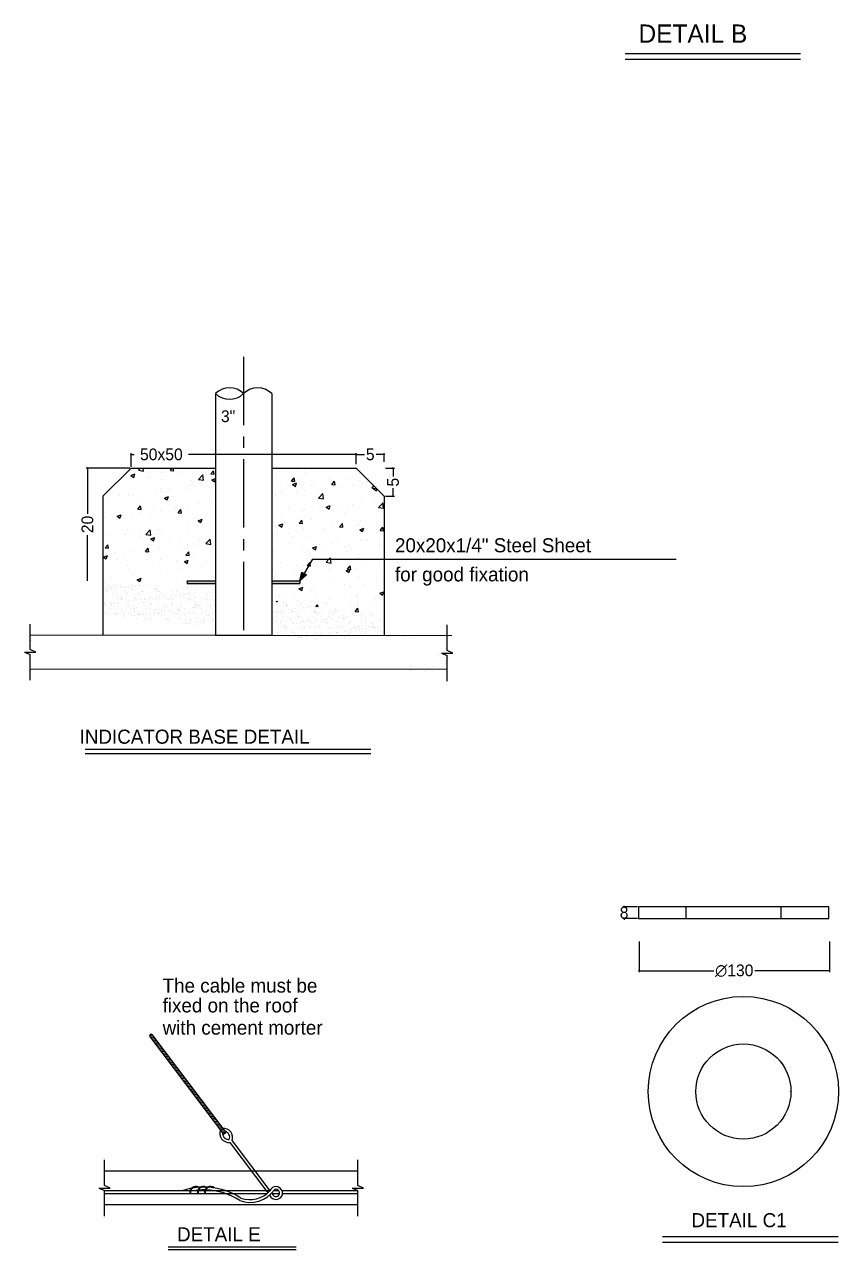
# Model space of a CAD drawing. Extents: x 152000 to 152174, y 158796 to 159332.
# Drawn here: x 152055.56 to 152082.79, y 158946.91 to 158987.89 of the extents above; entities that cross this region are included whole.
import ezdxf

# ---------------------------------------------------------------- set-up
doc = ezdxf.new("R2010")
doc.units = 0
doc.header["$LTSCALE"] = 3
doc.header["$MEASUREMENT"] = 0
doc.header["$PDMODE"] = 2
doc.header["$PDSIZE"] = 0.03
doc.linetypes.add('CENTER2', pattern=[28.575, 19.05, -3.175, 3.175, -3.175])
doc.layers.get('0').update_dxf_attribs({"linetype": 'CONTINUOUS'})
doc.layers.get('DEFPOINTS').update_dxf_attribs({"linetype": 'CONTINUOUS'})
for name, color, linetype in [('HATCH', 40, 'CONTINUOUS'), ('MECNEK', 6, 'CONTINUOUS'), ('NUMBERS', 6, 'CONTINUOUS'), ('TEXT', 7, 'CONTINUOUS')]:
    doc.layers.add(name, color=color, linetype=linetype)

# ---------------------------------------------------------------- blocks, each defined once
blk = doc.blocks.new('_OBLIQUE')
at = {"color": 0, "linetype": 'ByBlock'}
blk.add_line((-0.5, -0.5), (0.5, 0.5), dxfattribs=at)

msp = doc.modelspace()

# ---------------------------------------------------------------- hatches: boundary and pattern name
at = {"layer": 'HATCH'}
h = msp.add_hatch(color=256, dxfattribs=at)
h.paths.add_polyline_path([(152063.8331, 158969.28016), (152063.8331, 158969.18605), (152064.77423, 158969.18605), (152064.77423, 158969.28016)])
h.paths.add_polyline_path([(152061.00971, 158969.28016), (152061.00971, 158969.18605), (152061.95084, 158969.18605), (152061.95084, 158969.28016)])
at = {"layer": 'TEXT'}
msp.add_hatch(color=2, dxfattribs=at).paths.add_polyline_path([(152064.77423, 158969.28016), (152064.99022, 158969.47038), (152064.84329, 158969.55956)])

# ---------------------------------------------------------------- linework, layer by layer
at = {"color": 8, "linetype": 'ByBlock'}
for p, q in [((152059.12745, 158973.08389), (152059.12745, 158973.5505)), ((152059.12745, 158973.50344), (152059.2294, 158973.50344)), ((152066.65649, 158973.50344), (152061.05415, 158973.50344)), ((152066.65649, 158973.2521), (152066.65649, 158973.5505)), ((152066.65649, 158973.17801), (152066.65649, 158973.5505)), ((152066.65649, 158973.50344), (152066.9336, 158973.50344)), ((152067.59762, 158973.50344), (152067.32051, 158973.50344)), ((152067.59762, 158973.2521), (152067.59762, 158973.5505)), ((152059.08823, 158973.04468), (152057.62189, 158973.04468)), ((152057.66895, 158973.04468), (152057.66895, 158971.51772)), ((152067.63683, 158973.04468), (152067.93523, 158973.04468)), ((152067.88818, 158973.04468), (152067.88818, 158972.76757)), ((152067.88818, 158972.10355), (152067.88818, 158972.38066)), ((152067.63683, 158972.10355), (152067.93523, 158972.10355)), ((152057.66895, 158969.27706), (152057.66895, 158970.80403)), ((152075.61666, 158958.36725), (152075.61666, 158958.40646)), ((152076.06087, 158958.36725), (152075.56961, 158958.36725)), ((152076.06087, 158957.97574), (152075.56961, 158957.97574)), ((152075.61666, 158957.97574), (152075.61666, 158957.93652)), ((152076.11978, 158957.20503), (152076.11978, 158956.18466)), ((152082.48182, 158957.20503), (152082.48182, 158956.18466)), ((152076.11978, 158956.23171), (152078.61718, 158956.23171)), ((152082.48182, 158956.23171), (152079.98443, 158956.23171))]:
    msp.add_line(p, q, dxfattribs=at)
at = {"layer": 'DEFPOINTS', "color": 0, "linetype": 'ByBlock'}
for p in [(152066.65649, 158973.50344), (152066.65649, 158973.21289), (152067.59762, 158973.50344), (152067.59762, 158973.21289), (152057.66895, 158973.04468), (152059.12745, 158973.04468), (152059.12745, 158973.04468), (152066.65649, 158973.13879), (152067.59762, 158973.04468), (152067.59762, 158972.10355), (152067.88818, 158972.10355), (152058.18632, 158969.27706), (152076.10008, 158958.36725), (152075.61666, 158957.97574), (152076.10008, 158957.97574), (152076.11978, 158957.24425), (152082.48182, 158957.24425), (152082.48182, 158956.23171), (152078.01527, 158952.19022), (152081.19629, 158952.19022)]:
    msp.add_point(p, dxfattribs=at)
at = {"layer": 'HATCH'}
for p, q in [((152059.12235, 158972.80033), (152059.25414, 158972.85092)), ((152059.12235, 158972.80033), (152059.21598, 158972.73717)), ((152059.19334, 158972.75227), (152059.19334, 158972.75227)), ((152059.21595, 158972.73735), (152059.25411, 158972.85109)), ((152059.24416, 158972.88515), (152059.24416, 158972.88515)), ((152059.37175, 158972.97523), (152059.43838, 158973.04468)), ((152059.37175, 158972.97523), (152059.53915, 158972.94927)), ((152059.53912, 158972.94941), (152059.52804, 158973.04468)), ((152059.67509, 158972.78059), (152059.67509, 158972.78059)), ((152059.74061, 158972.91298), (152059.74061, 158972.91298)), ((152060.15976, 158972.8848), (152060.15976, 158972.8848)), ((152060.43291, 158973.04165), (152060.43291, 158973.04165)), ((152060.44192, 158972.96904), (152060.50539, 158973.04468)), ((152060.44192, 158972.96904), (152060.55442, 158972.95919)), ((152060.55439, 158972.95936), (152060.53865, 158973.04468)), ((152060.7454, 158972.87053), (152060.7454, 158972.87053)), ((152060.7728, 158972.96901), (152060.7728, 158972.96901)), ((152061.1105, 158973.0053), (152061.1105, 158973.0053)), ((152061.38057, 158972.66368), (152061.52718, 158972.81648)), ((152061.54795, 158972.63786), (152061.52715, 158972.81662)), ((152061.75019, 158972.82807), (152061.75019, 158972.82807)), ((152061.79199, 158972.85092), (152061.88273, 158972.95906)), ((152061.79199, 158972.85092), (152061.90449, 158972.84108)), ((152061.90446, 158972.84125), (152061.8827, 158972.95923)), ((152063.9824, 158972.77286), (152063.9824, 158972.77286)), ((152064.68338, 158972.92404), (152064.68338, 158972.92404)), ((152064.96002, 158972.91398), (152064.96002, 158972.91398)), ((152065.15458, 158972.98607), (152065.15458, 158972.98607)), ((152066.20477, 158973.04468), (152066.2076, 158973.04277)), ((152066.20757, 158973.04294), (152066.20816, 158973.04468)), ((152059.13269, 158972.7026), (152059.13269, 158972.7026)), ((152060.12611, 158972.36731), (152060.12611, 158972.36731)), ((152060.13748, 158972.66015), (152060.13748, 158972.66015)), ((152060.40895, 158972.3613), (152060.40895, 158972.3613)), ((152061.08761, 158972.3787), (152061.08761, 158972.3787)), ((152061.12182, 158972.45515), (152061.12182, 158972.45515)), ((152061.14227, 158972.61769), (152061.14227, 158972.61769)), ((152061.22382, 158972.55573), (152061.22382, 158972.55573)), ((152061.38057, 158972.66368), (152061.54797, 158972.63772)), ((152061.8274, 158972.64958), (152061.95084, 158972.69696)), ((152061.8274, 158972.64958), (152061.92103, 158972.58643)), ((152061.921, 158972.5866), (152061.95084, 158972.67552)), ((152064.15665, 158972.49033), (152064.15665, 158972.49033)), ((152064.49213, 158972.61469), (152064.58287, 158972.72283)), ((152064.49213, 158972.61469), (152064.60463, 158972.60485)), ((152064.53245, 158972.49884), (152064.66425, 158972.54943)), ((152064.53245, 158972.49884), (152064.62608, 158972.43568)), ((152064.6046, 158972.60501), (152064.58284, 158972.723)), ((152064.62605, 158972.43585), (152064.66422, 158972.54959)), ((152064.76457, 158972.70071), (152064.76457, 158972.70071)), ((152065.16144, 158972.44787), (152065.16144, 158972.44787)), ((152065.2358, 158972.46229), (152065.2358, 158972.46229)), ((152065.37229, 158972.33754), (152065.37229, 158972.33754)), ((152065.76937, 158972.65826), (152065.76937, 158972.65826)), ((152065.8422, 158972.49657), (152065.93294, 158972.60472)), ((152065.8422, 158972.49657), (152065.9547, 158972.48673)), ((152065.90355, 158972.41992), (152065.90355, 158972.41992)), ((152065.95467, 158972.4869), (152065.93291, 158972.60488)), ((152066.16624, 158972.40542), (152066.16624, 158972.40542)), ((152066.3335, 158972.65072), (152066.3335, 158972.65072)), ((152066.56103, 158972.49404), (152066.56103, 158972.49404)), ((152066.77416, 158972.6158), (152066.77416, 158972.6158)), ((152066.85429, 158972.54042), (152066.85429, 158972.54042)), ((152067.03224, 158972.55608), (152067.03224, 158972.55608)), ((152067.17103, 158972.36297), (152067.17103, 158972.36297)), ((152067.19227, 158972.37846), (152067.25178, 158972.44939)), ((152067.19227, 158972.37846), (152067.30477, 158972.36861)), ((152067.23751, 158972.34809), (152067.32102, 158972.38015)), ((152067.23751, 158972.34809), (152067.33113, 158972.28494)), ((152067.30474, 158972.36878), (152067.29849, 158972.40268)), ((152067.3311, 158972.2851), (152067.35245, 158972.34872)), ((152058.19283, 158971.98455), (152058.19283, 158971.98455)), ((152058.36134, 158971.99866), (152058.36134, 158971.99866)), ((152058.749, 158972.14276), (152058.749, 158972.14276)), ((152059.0284, 158972.17888), (152059.0284, 158972.17888)), ((152059.17045, 158972.12567), (152059.17045, 158972.12567)), ((152059.36613, 158971.95621), (152059.36613, 158971.95621)), ((152059.93774, 158972.29926), (152059.93774, 158972.29926)), ((152060.13687, 158972.2582), (152060.13687, 158972.2582)), ((152060.24589, 158972.04249), (152060.37768, 158972.09308)), ((152060.24589, 158972.04249), (152060.33951, 158971.97934)), ((152060.33948, 158971.97951), (152060.37765, 158972.09325)), ((152063.95951, 158972.14627), (152063.95951, 158972.14627)), ((152064.13809, 158972.27387), (152064.13809, 158972.27387)), ((152064.18821, 158972.18165), (152064.18821, 158972.18165)), ((152064.65942, 158972.24369), (152064.65942, 158972.24369)), ((152064.93713, 158972.28739), (152064.93713, 158972.28739)), ((152065.39822, 158972.04058), (152065.54483, 158972.19338)), ((152065.39822, 158972.04058), (152065.56563, 158972.01462)), ((152065.5656, 158972.01476), (152065.5448, 158972.19352)), ((152059.35301, 158971.67133), (152059.44375, 158971.77947)), ((152059.35301, 158971.67133), (152059.46552, 158971.66149)), ((152059.44258, 158971.55688), (152059.44258, 158971.55688)), ((152059.46549, 158971.66166), (152059.44372, 158971.77965)), ((152059.74725, 158971.52017), (152059.74725, 158971.52017)), ((152059.91378, 158971.61891), (152059.91378, 158971.61891)), ((152060.11398, 158971.63161), (152060.11398, 158971.63161)), ((152060.37092, 158971.91376), (152060.37092, 158971.91376)), ((152060.62665, 158971.71276), (152060.62665, 158971.71276)), ((152060.70308, 158971.55322), (152060.79382, 158971.66136)), ((152060.70308, 158971.55322), (152060.81559, 158971.54337)), ((152060.81556, 158971.54354), (152060.79379, 158971.66153)), ((152060.84496, 158971.7086), (152060.84496, 158971.7086)), ((152061.06472, 158971.75211), (152061.06472, 158971.75211)), ((152061.37571, 158971.8713), (152061.37571, 158971.8713)), ((152061.8154, 158971.86927), (152061.8154, 158971.86927)), ((152061.94267, 158971.89702), (152061.94267, 158971.89702)), ((152063.93662, 158971.51967), (152063.93662, 158971.51967)), ((152064.39009, 158971.74394), (152064.39009, 158971.74394)), ((152064.87713, 158971.59515), (152064.87713, 158971.59515)), ((152064.91424, 158971.6608), (152064.91424, 158971.6608)), ((152065.39489, 158971.70149), (152065.39489, 158971.70149)), ((152065.65599, 158971.741), (152065.78778, 158971.79159)), ((152065.65599, 158971.741), (152065.74962, 158971.67785)), ((152065.74959, 158971.67801), (152065.78775, 158971.79176)), ((152065.88066, 158971.79333), (152065.88066, 158971.79333)), ((152066.06587, 158971.75165), (152066.06587, 158971.75165)), ((152066.25579, 158971.52764), (152066.25579, 158971.52764)), ((152066.39968, 158971.65903), (152066.39968, 158971.65903)), ((152066.53707, 158971.81369), (152066.53707, 158971.81369)), ((152066.83141, 158971.91383), (152066.83141, 158971.91383)), ((152067.24994, 158971.90754), (152067.24994, 158971.90754)), ((152067.3535, 158971.71606), (152067.3535, 158971.71606)), ((152067.40447, 158971.61658), (152067.40447, 158971.61658)), ((152067.40705, 158971.72903), (152067.55366, 158971.88183)), ((152067.40705, 158971.72903), (152067.57445, 158971.70307)), ((152067.57442, 158971.70321), (152067.55363, 158971.88197)), ((152058.25383, 158971.40038), (152058.25383, 158971.40038)), ((152058.64955, 158971.33175), (152058.64955, 158971.33175)), ((152058.66437, 158971.43541), (152058.79616, 158971.486)), ((152058.66437, 158971.43541), (152058.758, 158971.37225)), ((152058.75797, 158971.37242), (152058.79613, 158971.48617)), ((152059.14756, 158971.49908), (152059.14756, 158971.49908)), ((152061.04184, 158971.12552), (152061.04184, 158971.12552)), ((152061.32023, 158971.12688), (152061.32023, 158971.12688)), ((152061.36942, 158971.28466), (152061.50121, 158971.33525)), ((152061.36942, 158971.28466), (152061.46305, 158971.22151)), ((152061.46302, 158971.22168), (152061.50118, 158971.33542)), ((152061.79143, 158971.18891), (152061.79143, 158971.18891)), ((152064.06037, 158971.15079), (152064.06037, 158971.15079)), ((152064.07447, 158971.13391), (152064.20626, 158971.1845)), ((152064.07447, 158971.13391), (152064.1681, 158971.07076)), ((152064.16425, 158971.5013), (152064.16425, 158971.5013)), ((152064.16807, 158971.07093), (152064.20623, 158971.18467)), ((152064.75329, 158971.19887), (152064.84403, 158971.30701)), ((152064.75329, 158971.19887), (152064.8658, 158971.18902)), ((152064.86577, 158971.18919), (152064.844, 158971.30718)), ((152065.15808, 158971.33922), (152065.15808, 158971.33922)), ((152065.85778, 158971.16674), (152065.85778, 158971.16674)), ((152066.10336, 158971.08075), (152066.19411, 158971.18889)), ((152066.21584, 158971.07108), (152066.19407, 158971.18906)), ((152066.70681, 158971.11436), (152066.70681, 158971.11436)), ((152066.75478, 158971.16516), (152066.75478, 158971.16516)), ((152066.80852, 158971.28724), (152066.80852, 158971.28724)), ((152058.39167, 158970.784), (152058.39167, 158970.784)), ((152058.94741, 158970.81449), (152058.94741, 158970.81449)), ((152058.99959, 158970.99438), (152058.99959, 158970.99438)), ((152059.12467, 158970.87249), (152059.12467, 158970.87249)), ((152059.39646, 158970.74155), (152059.39646, 158970.74155)), ((152059.41862, 158970.87653), (152059.41862, 158970.87653)), ((152059.62129, 158970.83014), (152059.7679, 158970.98293)), ((152059.62129, 158970.83014), (152059.7887, 158970.80417)), ((152059.78867, 158970.80432), (152059.76787, 158970.98308)), ((152059.7879, 158970.67757), (152059.9197, 158970.72816)), ((152059.8815, 158970.61459), (152059.91966, 158970.72833)), ((152060.00438, 158970.95193), (152060.00438, 158970.95193)), ((152060.09109, 158971.00502), (152060.09109, 158971.00502)), ((152060.13149, 158970.97038), (152060.13149, 158970.97038)), ((152060.40125, 158970.6991), (152060.40125, 158970.6991)), ((152061.00917, 158970.90948), (152061.00917, 158970.90948)), ((152061.86496, 158970.77394), (152061.86496, 158970.77394)), ((152063.91373, 158970.89308), (152063.91373, 158970.89308)), ((152064.02355, 158970.78211), (152064.02355, 158970.78211)), ((152064.38196, 158970.85277), (152064.38196, 158970.85277)), ((152064.51139, 158970.73751), (152064.51139, 158970.73751)), ((152064.89135, 158971.03421), (152064.89135, 158971.03421)), ((152065.02834, 158970.73966), (152065.02834, 158970.73966)), ((152065.5707, 158971.00927), (152065.5707, 158971.00927)), ((152065.6091, 158970.92593), (152065.6091, 158970.92593)), ((152066.03314, 158970.69721), (152066.03314, 158970.69721)), ((152066.04191, 158971.0713), (152066.04191, 158971.0713)), ((152066.10336, 158971.08075), (152066.21587, 158971.07091)), ((152066.77952, 158970.98317), (152066.91132, 158971.03376)), ((152066.77952, 158970.98317), (152066.87315, 158970.92002)), ((152066.87312, 158970.92018), (152066.91129, 158971.03392)), ((152067.45343, 158970.96264), (152067.54418, 158971.07078)), ((152067.45343, 158970.96264), (152067.56594, 158970.95279)), ((152067.56591, 158970.95296), (152067.54414, 158971.07094)), ((152058.26411, 158970.37363), (152058.35485, 158970.48177)), ((152058.26411, 158970.37363), (152058.37661, 158970.36378)), ((152058.37658, 158970.36396), (152058.35482, 158970.48194)), ((152059.61418, 158970.25551), (152059.70492, 158970.36365)), ((152059.66954, 158970.3971), (152059.66954, 158970.3971)), ((152059.72665, 158970.24584), (152059.70489, 158970.36382)), ((152059.7879, 158970.67757), (152059.88153, 158970.61442)), ((152060.06821, 158970.37842), (152060.06821, 158970.37842)), ((152060.76725, 158970.58552), (152060.76725, 158970.58552)), ((152060.82506, 158970.38449), (152060.82506, 158970.38449)), ((152061.01895, 158970.49892), (152061.01895, 158970.49892)), ((152061.29627, 158970.44653), (152061.29627, 158970.44653)), ((152061.40604, 158970.65664), (152061.40604, 158970.65664)), ((152061.63012, 158970.51859), (152061.77673, 158970.67138)), ((152061.63012, 158970.51859), (152061.79752, 158970.49262)), ((152061.79749, 158970.49277), (152061.7767, 158970.67153)), ((152064.42042, 158970.52928), (152064.42042, 158970.52928)), ((152064.86847, 158970.40761), (152064.86847, 158970.40761)), ((152065.19801, 158970.37608), (152065.3298, 158970.42667)), ((152065.19801, 158970.37608), (152065.29163, 158970.31293)), ((152065.2916, 158970.31309), (152065.32977, 158970.42684)), ((152065.42522, 158970.48682), (152065.42522, 158970.48682)), ((152065.54674, 158970.32892), (152065.54674, 158970.32892)), ((152065.83489, 158970.54014), (152065.83489, 158970.54014)), ((152066.25961, 158970.42277), (152066.25961, 158970.42277)), ((152066.43001, 158970.44437), (152066.43001, 158970.44437)), ((152066.78563, 158970.66064), (152066.78563, 158970.66064)), ((152067.03793, 158970.65475), (152067.03793, 158970.65475)), ((152067.42566, 158970.45565), (152067.42566, 158970.45565)), ((152067.4348, 158970.40192), (152067.4348, 158970.40192)), ((152067.44836, 158970.57927), (152067.44836, 158970.57927)), ((152058.20638, 158970.07048), (152058.30001, 158970.00733)), ((152058.20638, 158970.07048), (152058.33818, 158970.12108)), ((152058.29998, 158970.0075), (152058.33815, 158970.12125)), ((152058.45225, 158970.07211), (152058.45225, 158970.07211)), ((152058.57183, 158970.20867), (152058.57183, 158970.20867)), ((152058.62511, 158970.03761), (152058.62511, 158970.03761)), ((152058.92345, 158970.13414), (152058.92345, 158970.13414)), ((152059.10178, 158970.24589), (152059.10178, 158970.24589)), ((152059.61418, 158970.25551), (152059.72668, 158970.24567)), ((152059.6299, 158969.99516), (152059.6299, 158969.99516)), ((152059.63632, 158970.22799), (152059.63632, 158970.22799)), ((152060.12056, 158969.98382), (152060.12056, 158969.98382)), ((152060.63469, 158969.95271), (152060.63469, 158969.95271)), ((152060.91144, 158969.91974), (152061.04323, 158969.97033)), ((152060.91144, 158969.91974), (152061.00506, 158969.85659)), ((152060.96425, 158970.13739), (152061.05499, 158970.24554)), ((152060.96425, 158970.13739), (152061.07675, 158970.12755)), ((152060.99606, 158969.87233), (152060.99606, 158969.87233)), ((152061.00503, 158969.85676), (152061.0432, 158969.9705)), ((152061.07672, 158970.12772), (152061.05496, 158970.24571)), ((152061.21827, 158970.17224), (152061.21827, 158970.17224)), ((152061.63949, 158969.91025), (152061.63949, 158969.91025)), ((152063.88679, 158970.11038), (152063.88679, 158970.11038)), ((152063.89085, 158970.26649), (152063.89085, 158970.26649)), ((152064.13254, 158969.89038), (152064.13254, 158969.89038)), ((152065.01446, 158969.78305), (152065.1052, 158969.89119)), ((152065.07554, 158970.26688), (152065.07554, 158970.26688)), ((152065.113, 158969.8489), (152065.10517, 158969.89136)), ((152065.23025, 158970.0788), (152065.23025, 158970.0788)), ((152065.64777, 158969.89549), (152065.7439, 158969.99567)), ((152065.64777, 158969.89549), (152065.81517, 158969.86952)), ((152065.7439, 158969.99567), (152065.79438, 158970.04828)), ((152065.80048, 158969.99567), (152065.79435, 158970.04842)), ((152065.81514, 158969.86967), (152065.80048, 158969.99567)), ((152065.812, 158969.91355), (152065.812, 158969.91355)), ((152066.32795, 158970.26723), (152066.32795, 158970.26723)), ((152066.76274, 158970.03405), (152066.76274, 158970.03405)), ((152067.4244, 158969.89892), (152067.4244, 158969.89892)), ((152059.02285, 158969.79539), (152059.02285, 158969.79539)), ((152059.0789, 158969.6193), (152059.0789, 158969.6193)), ((152059.14116, 158969.48561), (152059.14116, 158969.48561)), ((152060.04532, 158969.75183), (152060.04532, 158969.75183)), ((152060.3299, 158969.64211), (152060.3299, 158969.64211)), ((152060.8011, 158969.70414), (152060.8011, 158969.70414)), ((152061.51398, 158969.798), (152061.51398, 158969.798)), ((152061.93712, 158969.51353), (152061.93712, 158969.51353)), ((152063.86796, 158969.63989), (152063.86796, 158969.63989)), ((152064.58037, 158969.5245), (152064.58037, 158969.5245)), ((152064.65387, 158969.78289), (152064.65387, 158969.78289)), ((152064.84558, 158969.78102), (152064.84558, 158969.78102)), ((152065.01446, 158969.78305), (152065.07084, 158969.77811)), ((152065.05158, 158969.58653), (152065.05158, 158969.58653)), ((152065.07084, 158969.77811), (152065.12696, 158969.7732)), ((152065.12693, 158969.77337), (152065.113, 158969.8489)), ((152065.65866, 158969.74044), (152065.65866, 158969.74044)), ((152065.76445, 158969.68038), (152065.76445, 158969.68038)), ((152066.32154, 158969.61825), (152066.45333, 158969.66884)), ((152066.32154, 158969.61825), (152066.41517, 158969.55509)), ((152066.36453, 158969.66493), (152066.45527, 158969.77307)), ((152066.36453, 158969.66493), (152066.47704, 158969.65509)), ((152066.41514, 158969.55526), (152066.4533, 158969.669)), ((152066.477, 158969.65525), (152066.45524, 158969.77324)), ((152066.66345, 158969.69798), (152066.66345, 158969.69798)), ((152066.95319, 158969.83689), (152066.95319, 158969.83689)), ((152058.23927, 158969.22139), (152058.23927, 158969.22139)), ((152058.27408, 158969.06746), (152058.27408, 158969.06746)), ((152058.42661, 158969.04972), (152058.42661, 158969.04972)), ((152058.42828, 158969.39176), (152058.42828, 158969.39176)), ((152058.53029, 158969.15739), (152058.53029, 158969.15739)), ((152058.60967, 158969.10683), (152058.60967, 158969.10683)), ((152058.78245, 158969.08578), (152058.78245, 158969.08578)), ((152058.89666, 158969.05416), (152058.89666, 158969.05416)), ((152059.04969, 158969.07431), (152059.04969, 158969.07431)), ((152059.11646, 158969.15846), (152059.11646, 158969.15846)), ((152059.19583, 158969.10789), (152059.19583, 158969.10789)), ((152059.27515, 158969.09206), (152059.27515, 158969.09206)), ((152059.30535, 158969.10797), (152059.30535, 158969.10797)), ((152059.32992, 158969.31265), (152059.46171, 158969.36324)), ((152059.32992, 158969.31265), (152059.42355, 158969.2495)), ((152059.40333, 158969.12087), (152059.40333, 158969.12087)), ((152059.42352, 158969.24967), (152059.46168, 158969.36341)), ((152059.7417, 158969.13668), (152059.7417, 158969.13668)), ((152060.02243, 158969.12524), (152060.02243, 158969.12524)), ((152060.83941, 158969.32511), (152060.83941, 158969.32511)), ((152060.97317, 158969.24574), (152060.97317, 158969.24574)), ((152061.01881, 158969.05561), (152061.01881, 158969.05561)), ((152061.95079, 158969.38686), (152061.95079, 158969.38686)), ((152064.74002, 158969.01116), (152064.87182, 158969.06175)), ((152064.82269, 158969.15443), (152064.82269, 158969.15443)), ((152064.83362, 158968.94817), (152064.87178, 158969.06192)), ((152065.78911, 158969.28696), (152065.78911, 158969.28696)), ((152066.25024, 158969.14415), (152066.25024, 158969.14415)), ((152066.45803, 158969.0945), (152066.45803, 158969.0945)), ((152066.73985, 158969.40746), (152066.73985, 158969.40746)), ((152066.92923, 158969.15654), (152066.92923, 158969.15654)), ((152067.34795, 158969.33257), (152067.34795, 158969.33257)), ((152058.28593, 158968.70478), (152058.28593, 158968.70478)), ((152058.29203, 158968.97456), (152058.29203, 158968.97456)), ((152058.30925, 158968.92372), (152058.30925, 158968.92372)), ((152058.39, 158968.98746), (152058.39, 158968.98746)), ((152058.46131, 158969.01793), (152058.46131, 158969.01793)), ((152058.53979, 158968.89958), (152058.53979, 158968.89958)), ((152058.54303, 158969.00761), (152058.54303, 158969.00761)), ((152058.62506, 158968.86788), (152058.62506, 158968.86788)), ((152058.68231, 158968.68605), (152058.68231, 158968.68605)), ((152058.79431, 158968.7231), (152058.79431, 158968.7231)), ((152058.79869, 158969.04127), (152058.79869, 158969.04127)), ((152058.81241, 158968.69621), (152058.81241, 158968.69621)), ((152058.8471, 158968.66441), (152058.8471, 158968.66441)), ((152058.89541, 158968.92478), (152058.89541, 158968.92478)), ((152059.02129, 158968.89727), (152059.02129, 158968.89727)), ((152059.19089, 158969.03308), (152059.19089, 158969.03308)), ((152059.26847, 158968.68712), (152059.26847, 158968.68712)), ((152059.28701, 158968.72938), (152059.28701, 158968.72938)), ((152059.37824, 158968.86141), (152059.37824, 158968.86141)), ((152059.41293, 158968.82962), (152059.41293, 158968.82962)), ((152059.4789, 158968.64347), (152059.4789, 158968.64347)), ((152059.48158, 158968.92585), (152059.48158, 158968.92585)), ((152059.52967, 158968.91558), (152059.52967, 158968.91558)), ((152059.57669, 158968.67956), (152059.57669, 158968.67956)), ((152059.57687, 158968.65637), (152059.57687, 158968.65637)), ((152059.7299, 158968.67652), (152059.7299, 158968.67652)), ((152059.76851, 158968.72707), (152059.76851, 158968.72707)), ((152059.85464, 158968.68819), (152059.85464, 158968.68819)), ((152059.94407, 158969.02661), (152059.94407, 158969.02661)), ((152059.97876, 158968.99482), (152059.97876, 158968.99482)), ((152059.98556, 158968.71017), (152059.98556, 158968.71017)), ((152060.02237, 158968.92187), (152060.02237, 158968.92187)), ((152060.06774, 158968.92691), (152060.06774, 158968.92691)), ((152060.08353, 158968.72307), (152060.08353, 158968.72307)), ((152060.14252, 158968.84476), (152060.14252, 158968.84476)), ((152060.23656, 158968.74322), (152060.23656, 158968.74322)), ((152060.27689, 158968.74539), (152060.27689, 158968.74539)), ((152060.32986, 158968.67309), (152060.32986, 158968.67309)), ((152060.36456, 158968.6413), (152060.36456, 158968.6413)), ((152060.4408, 158968.68925), (152060.4408, 158968.68925)), ((152060.49222, 158968.77688), (152060.49222, 158968.77688)), ((152060.50387, 158968.91956), (152060.50387, 158968.91956)), ((152060.59019, 158968.78978), (152060.59019, 158968.78978)), ((152060.6539, 158968.92798), (152060.6539, 158968.92798)), ((152060.74322, 158968.80992), (152060.74322, 158968.80992)), ((152060.76959, 158968.75167), (152060.76959, 158968.75167)), ((152060.8957, 158968.83829), (152060.8957, 158968.83829)), ((152060.93039, 158968.8065), (152060.93039, 158968.8065)), ((152060.99888, 158968.84358), (152060.99888, 158968.84358)), ((152061.02696, 158968.69032), (152061.02696, 158968.69032)), ((152061.09414, 158968.65645), (152061.09414, 158968.65645)), ((152061.09686, 158968.85648), (152061.09686, 158968.85648)), ((152061.10633, 158968.63975), (152061.10633, 158968.63975)), ((152061.24988, 158968.87663), (152061.24988, 158968.87663)), ((152061.25109, 158968.74936), (152061.25109, 158968.74936)), ((152061.27295, 158968.94843), (152061.27295, 158968.94843)), ((152061.61312, 158968.69138), (152061.61312, 158968.69138)), ((152061.65998, 158968.82165), (152061.65998, 158968.82165)), ((152061.6925, 158968.64081), (152061.6925, 158968.64081)), ((152061.75946, 158968.76768), (152061.75946, 158968.76768)), ((152061.84732, 158968.64998), (152061.84732, 158968.64998)), ((152063.84507, 158969.0133), (152063.84507, 158969.0133)), ((152064.05482, 158968.7673), (152064.05482, 158968.7673)), ((152064.08521, 158968.78211), (152064.08521, 158968.78211)), ((152064.28732, 158968.82106), (152064.28732, 158968.82106)), ((152064.55641, 158968.84415), (152064.55641, 158968.84415)), ((152064.74002, 158969.01116), (152064.83365, 158968.94801)), ((152065.15253, 158968.95573), (152065.15253, 158968.95573)), ((152065.26928, 158968.938), (152065.26928, 158968.938)), ((152065.29212, 158968.77861), (152065.29212, 158968.77861)), ((152065.76622, 158968.66036), (152065.76622, 158968.66036)), ((152066.29691, 158968.73616), (152066.29691, 158968.73616)), ((152066.70126, 158968.73087), (152066.70126, 158968.73087)), ((152066.71697, 158968.78086), (152066.71697, 158968.78086)), ((152067.3017, 158968.6937), (152067.3017, 158968.6937)), ((152067.44508, 158968.86041), (152067.57687, 158968.911)), ((152067.44508, 158968.86041), (152067.5387, 158968.79726)), ((152067.53867, 158968.79742), (152067.57684, 158968.91117)), ((152058.17552, 158968.63442), (152058.17552, 158968.63442)), ((152058.20991, 158968.47641), (152058.20991, 158968.47641)), ((152058.24658, 158968.531), (152058.24658, 158968.531)), ((152058.28127, 158968.49921), (152058.28127, 158968.49921)), ((152058.29779, 158968.3421), (152058.29779, 158968.3421)), ((152058.44502, 158968.34916), (152058.44502, 158968.34916)), ((152058.46127, 158968.45238), (152058.46127, 158968.45238)), ((152058.46557, 158968.51006), (152058.46557, 158968.51006)), ((152058.55165, 158968.5369), (152058.55165, 158968.5369)), ((152058.56355, 158968.52296), (152058.56355, 158968.52296)), ((152058.71657, 158968.54311), (152058.71657, 158968.54311)), ((152058.76168, 158968.63549), (152058.76168, 158968.63549)), ((152058.80617, 158968.36042), (152058.80617, 158968.36042)), ((152058.97224, 158968.57677), (152058.97224, 158968.57677)), ((152059.01086, 158968.51436), (152059.01086, 158968.51436)), ((152059.04743, 158968.45345), (152059.04743, 158968.45345)), ((152059.07021, 158968.58967), (152059.07021, 158968.58967)), ((152059.1982, 158968.34269), (152059.1982, 158968.34269)), ((152059.22323, 158968.60981), (152059.22323, 158968.60981)), ((152059.2329, 158968.3109), (152059.2329, 158968.3109)), ((152059.29887, 158968.3667), (152059.29887, 158968.3667)), ((152059.34785, 158968.63655), (152059.34785, 158968.63655)), ((152059.54153, 158968.5529), (152059.54153, 158968.5529)), ((152059.63359, 158968.45451), (152059.63359, 158968.45451)), ((152059.76403, 158968.50789), (152059.76403, 158968.50789)), ((152059.78037, 158968.36439), (152059.78037, 158968.36439)), ((152059.79873, 158968.4761), (152059.79873, 158968.4761)), ((152059.93401, 158968.63762), (152059.93401, 158968.63762)), ((152059.96248, 158968.32605), (152059.96248, 158968.32605)), ((152060.03423, 158968.55919), (152060.03423, 158968.55919)), ((152060.1591, 158968.24568), (152060.1591, 158968.24568)), ((152060.21976, 158968.45558), (152060.21976, 158968.45558)), ((152060.25708, 158968.25857), (152060.25708, 158968.25857)), ((152060.28875, 158968.38271), (152060.28875, 158968.38271)), ((152060.4101, 158968.27872), (152060.4101, 158968.27872)), ((152060.51573, 158968.55688), (152060.51573, 158968.55688)), ((152060.52017, 158968.63868), (152060.52017, 158968.63868)), ((152060.52831, 158968.49125), (152060.52831, 158968.49125)), ((152060.66576, 158968.31238), (152060.66576, 158968.31238)), ((152060.71566, 158968.31958), (152060.71566, 158968.31958)), ((152060.75035, 158968.28779), (152060.75035, 158968.28779)), ((152060.76374, 158968.32528), (152060.76374, 158968.32528)), ((152060.78144, 158968.38899), (152060.78144, 158968.38899)), ((152060.80592, 158968.45664), (152060.80592, 158968.45664)), ((152060.91676, 158968.34542), (152060.91676, 158968.34542)), ((152061.0241, 158968.57519), (152061.0241, 158968.57519)), ((152061.17243, 158968.37908), (152061.17243, 158968.37908)), ((152061.26294, 158968.38669), (152061.26294, 158968.38669)), ((152061.2704, 158968.39198), (152061.2704, 158968.39198)), ((152061.28149, 158968.48478), (152061.28149, 158968.48478)), ((152061.31618, 158968.45299), (152061.31618, 158968.45299)), ((152061.39208, 158968.45771), (152061.39208, 158968.45771)), ((152061.42342, 158968.41213), (152061.42342, 158968.41213)), ((152061.47994, 158968.30294), (152061.47994, 158968.30294)), ((152061.5168, 158968.58148), (152061.5168, 158968.58148)), ((152061.67909, 158968.44579), (152061.67909, 158968.44579)), ((152061.77132, 158968.405), (152061.77132, 158968.405)), ((152061.77706, 158968.45868), (152061.77706, 158968.45868)), ((152061.88201, 158968.61819), (152061.88201, 158968.61819)), ((152061.93009, 158968.47883), (152061.93009, 158968.47883)), ((152063.87928, 158968.2481), (152063.87928, 158968.2481)), ((152063.97725, 158968.261), (152063.97725, 158968.261)), ((152063.99176, 158968.56424), (152064.0163, 158968.59348)), ((152064.00111, 158968.2571), (152064.00111, 158968.2571)), ((152064.02238, 158968.56048), (152064.01626, 158968.59365)), ((152064.13028, 158968.28115), (152064.13028, 158968.28115)), ((152064.2281, 158968.43127), (152064.2281, 158968.43127)), ((152064.3164, 158968.43855), (152064.3164, 158968.43855)), ((152064.32289, 158968.46303), (152064.32289, 158968.46303)), ((152064.3511, 158968.40676), (152064.3511, 158968.40676)), ((152064.38594, 158968.3148), (152064.38594, 158968.3148)), ((152064.48391, 158968.3277), (152064.48391, 158968.3277)), ((152064.49381, 158968.26338), (152064.49381, 158968.26338)), ((152064.51485, 158968.25671), (152064.51485, 158968.25671)), ((152064.63694, 158968.34785), (152064.63694, 158968.34785)), ((152064.68419, 158968.56823), (152064.68419, 158968.56823)), ((152064.73647, 158968.44958), (152064.73647, 158968.44958)), ((152064.7998, 158968.52783), (152064.7998, 158968.52783)), ((152064.8926, 158968.38151), (152064.8926, 158968.38151)), ((152064.97531, 158968.26107), (152064.97531, 158968.26107)), ((152064.99057, 158968.39441), (152064.99057, 158968.39441)), ((152065.08068, 158968.42191), (152065.08068, 158968.42191)), ((152065.1436, 158968.41455), (152065.1436, 158968.41455)), ((152065.26803, 158968.25024), (152065.26803, 158968.25024)), ((152065.30558, 158968.40293), (152065.36637, 158968.47537)), ((152065.38145, 158968.39361), (152065.36633, 158968.47553)), ((152065.48369, 158968.27939), (152065.48369, 158968.27939)), ((152065.60355, 158968.54244), (152065.60355, 158968.54244)), ((152065.68899, 158968.52577), (152065.68899, 158968.52577)), ((152065.96286, 158968.35211), (152065.96286, 158968.35211)), ((152065.97639, 158968.28567), (152065.97639, 158968.28567)), ((152066.03231, 158968.2336), (152066.03231, 158968.2336)), ((152066.43406, 158968.41415), (152066.43406, 158968.41415)), ((152066.6257, 158968.24911), (152066.71644, 158968.35725)), ((152066.6257, 158968.24911), (152066.7382, 158968.23927)), ((152066.69378, 158968.48332), (152066.69378, 158968.48332)), ((152066.73817, 158968.23943), (152066.7164, 158968.35742)), ((152067.14694, 158968.508), (152067.14694, 158968.508)), ((152058.24816, 158968.21365), (152058.24816, 158968.21365)), ((152058.32754, 158968.16309), (152058.32754, 158968.16309)), ((152058.56351, 158968.17422), (152058.56351, 158968.17422)), ((152058.63237, 158968.17749), (152058.63237, 158968.17749)), ((152058.66706, 158968.1457), (152058.66706, 158968.1457)), ((152058.83433, 158968.21472), (152058.83433, 158968.21472)), ((152058.89012, 158968.07861), (152058.89012, 158968.07861)), ((152058.9137, 158968.16415), (152058.9137, 158968.16415)), ((152059.04501, 158968.17191), (152059.04501, 158968.17191)), ((152059.14578, 158968.11227), (152059.14578, 158968.11227)), ((152059.24375, 158968.12517), (152059.24375, 158968.12517)), ((152059.31072, 158968.00403), (152059.31072, 158968.00403)), ((152059.39665, 158968.16085), (152059.39665, 158968.16085)), ((152059.39678, 158968.14531), (152059.39678, 158968.14531)), ((152059.42049, 158968.21578), (152059.42049, 158968.21578)), ((152059.49986, 158968.16522), (152059.49986, 158968.16522)), ((152059.55339, 158968.19023), (152059.55339, 158968.19023)), ((152059.584, 158967.98918), (152059.584, 158967.98918)), ((152059.65244, 158968.17897), (152059.65244, 158968.17897)), ((152059.75041, 158968.19187), (152059.75041, 158968.19187)), ((152059.78561, 158967.98317), (152059.78561, 158967.98317)), ((152059.79222, 158968.00172), (152059.79222, 158968.00172)), ((152059.90344, 158968.21202), (152059.90344, 158968.21202)), ((152060.00665, 158968.21685), (152060.00665, 158968.21685)), ((152060.04608, 158968.19651), (152060.04608, 158968.19651)), ((152060.08603, 158968.16628), (152060.08603, 158968.16628)), ((152060.14983, 158968.15438), (152060.14983, 158968.15438)), ((152060.18452, 158968.12259), (152060.18452, 158968.12259)), ((152060.3006, 158968.02003), (152060.3006, 158968.02003)), ((152060.34828, 158967.97253), (152060.34828, 158967.97253)), ((152060.37177, 158967.98424), (152060.37177, 158967.98424)), ((152060.52758, 158968.1942), (152060.52758, 158968.1942)), ((152060.59281, 158968.21791), (152060.59281, 158968.21791)), ((152060.67219, 158968.16735), (152060.67219, 158968.16735)), ((152060.7933, 158968.02632), (152060.7933, 158968.02632)), ((152060.83931, 158967.84788), (152060.83931, 158967.84788)), ((152060.91411, 158968.13773), (152060.91411, 158968.13773)), ((152060.93728, 158967.86078), (152060.93728, 158967.86078)), ((152060.95794, 158967.98531), (152060.95794, 158967.98531)), ((152061.03596, 158968.21252), (152061.03596, 158968.21252)), ((152061.04782, 158967.84984), (152061.04782, 158967.84984)), ((152061.09031, 158967.88093), (152061.09031, 158967.88093)), ((152061.10145, 158967.96606), (152061.10145, 158967.96606)), ((152061.13615, 158967.93427), (152061.13615, 158967.93427)), ((152061.17898, 158968.21898), (152061.17898, 158968.21898)), ((152061.25835, 158968.16841), (152061.25835, 158968.16841)), ((152061.2748, 158968.02401), (152061.2748, 158968.02401)), ((152061.34597, 158967.91458), (152061.34597, 158967.91458)), ((152061.44394, 158967.92748), (152061.44394, 158967.92748)), ((152061.52866, 158968.2188), (152061.52866, 158968.2188)), ((152061.54052, 158967.85612), (152061.54052, 158967.85612)), ((152061.5441, 158967.98637), (152061.5441, 158967.98637)), ((152061.59697, 158967.94763), (152061.59697, 158967.94763)), ((152061.66728, 158968.13126), (152061.66728, 158968.13126)), ((152061.70198, 158968.09947), (152061.70198, 158968.09947)), ((152061.76514, 158968.22004), (152061.76514, 158968.22004)), ((152061.78318, 158968.04232), (152061.78318, 158968.04232)), ((152061.84451, 158968.16948), (152061.84451, 158968.16948)), ((152061.85263, 158967.98129), (152061.85263, 158967.98129)), ((152061.86573, 158967.94942), (152061.86573, 158967.94942)), ((152061.9506, 158967.99419), (152061.9506, 158967.99419)), ((152063.88875, 158967.99063), (152063.88875, 158967.99063)), ((152063.94902, 158968.09151), (152063.94902, 158968.09151)), ((152064.01297, 158967.89442), (152064.01297, 158967.89442)), ((152064.10979, 158968.2243), (152064.10979, 158968.2243)), ((152064.13637, 158967.91984), (152064.13637, 158967.91984)), ((152064.17106, 158967.88805), (152064.17106, 158967.88805)), ((152064.18916, 158968.17374), (152064.18916, 158968.17374)), ((152064.23995, 158968.06859), (152064.23995, 158968.06859)), ((152064.47491, 158967.9917), (152064.47491, 158967.9917)), ((152064.50567, 158967.9007), (152064.50567, 158967.9007)), ((152064.55948, 158967.85031), (152064.55948, 158967.85031)), ((152064.65746, 158967.86321), (152064.65746, 158967.86321)), ((152064.69595, 158968.22537), (152064.69595, 158968.22537)), ((152064.7022, 158968.08504), (152064.7022, 158968.08504)), ((152064.73689, 158968.05325), (152064.73689, 158968.05325)), ((152064.74833, 158968.0869), (152064.74833, 158968.0869)), ((152064.77533, 158968.1748), (152064.77533, 158968.1748)), ((152064.81048, 158967.88335), (152064.81048, 158967.88335)), ((152064.90064, 158967.9032), (152064.90064, 158967.9032)), ((152064.98717, 158967.8984), (152064.98717, 158967.8984)), ((152065.06107, 158967.99276), (152065.06107, 158967.99276)), ((152065.06615, 158967.91701), (152065.06615, 158967.91701)), ((152065.16412, 158967.92991), (152065.16412, 158967.92991)), ((152065.24103, 158968.09319), (152065.24103, 158968.09319)), ((152065.28212, 158968.22643), (152065.28212, 158968.22643)), ((152065.30272, 158968.21845), (152065.30272, 158968.21845)), ((152065.31714, 158967.95005), (152065.31714, 158967.95005)), ((152065.36149, 158968.17587), (152065.36149, 158968.17587)), ((152065.46648, 158968.0684), (152065.46648, 158968.0684)), ((152065.49555, 158967.91671), (152065.49555, 158967.91671)), ((152065.57281, 158967.98371), (152065.57281, 158967.98371)), ((152065.64724, 158967.99383), (152065.64724, 158967.99383)), ((152065.65382, 158967.89673), (152065.65382, 158967.89673)), ((152065.67078, 158967.99661), (152065.67078, 158967.99661)), ((152065.68852, 158967.86494), (152065.68852, 158967.86494)), ((152065.72253, 158968.09088), (152065.72253, 158968.09088)), ((152065.82381, 158968.01676), (152065.82381, 158968.01676)), ((152065.86828, 158968.2275), (152065.86828, 158968.2275)), ((152065.94765, 158968.17693), (152065.94765, 158968.17693)), ((152065.98825, 158967.923), (152065.98825, 158967.923)), ((152066.07947, 158968.05042), (152066.07947, 158968.05042)), ((152066.17744, 158968.06331), (152066.17744, 158968.06331)), ((152066.21965, 158968.06193), (152066.21965, 158968.06193)), ((152066.23091, 158968.1092), (152066.23091, 158968.1092)), ((152066.2334, 158967.99489), (152066.2334, 158967.99489)), ((152066.25435, 158968.03014), (152066.25435, 158968.03014)), ((152066.33047, 158968.08346), (152066.33047, 158968.08346)), ((152066.4181, 158967.88008), (152066.4181, 158967.88008)), ((152066.45444, 158968.22856), (152066.45444, 158968.22856)), ((152066.46975, 158967.92069), (152066.46975, 158967.92069)), ((152066.53381, 158968.178), (152066.53381, 158968.178)), ((152066.58613, 158968.11712), (152066.58613, 158968.11712)), ((152066.6841, 158968.13002), (152066.6841, 158968.13002)), ((152066.72361, 158968.11548), (152066.72361, 158968.11548)), ((152066.81956, 158967.99596), (152066.81956, 158967.99596)), ((152066.82018, 158968.19534), (152066.82018, 158968.19534)), ((152066.83713, 158968.15016), (152066.83713, 158968.15016)), ((152066.97812, 158967.939), (152066.97812, 158967.939)), ((152066.98393, 158968.04528), (152066.98393, 158968.04528)), ((152067.11998, 158968.17906), (152067.11998, 158968.17906)), ((152067.17128, 158967.87361), (152067.17128, 158967.87361)), ((152067.20511, 158968.11317), (152067.20511, 158968.11317)), ((152067.20597, 158967.84182), (152067.20597, 158967.84182)), ((152067.40572, 158967.99702), (152067.40572, 158967.99702)), ((152067.47082, 158967.94529), (152067.47082, 158967.94529)), ((152061.2999, 158967.78422), (152061.2999, 158967.78422)), ((152061.91716, 158967.74871), (152061.91716, 158967.74871)), ((152064.02483, 158967.53174), (152064.02483, 158967.53174)), ((152064.04077, 158967.51929), (152064.04077, 158967.51929)), ((152064.05282, 158967.7836), (152064.05282, 158967.7836)), ((152064.1508, 158967.7965), (152064.1508, 158967.7965)), ((152064.25181, 158967.70591), (152064.25181, 158967.70591)), ((152064.26181, 158967.75297), (152064.26181, 158967.75297)), ((152064.30382, 158967.81665), (152064.30382, 158967.81665)), ((152064.33481, 158967.73799), (152064.33481, 158967.73799)), ((152064.34118, 158967.7024), (152064.34118, 158967.7024)), ((152064.51753, 158967.53803), (152064.51753, 158967.53803)), ((152064.52216, 158967.56632), (152064.52216, 158967.56632)), ((152064.55685, 158967.53453), (152064.55685, 158967.53453)), ((152064.62693, 158967.52036), (152064.62693, 158967.52036)), ((152064.76019, 158967.72423), (152064.76019, 158967.72423)), ((152064.84797, 158967.75403), (152064.84797, 158967.75403)), ((152064.92734, 158967.70347), (152064.92734, 158967.70347)), ((152064.98403, 158967.41885), (152064.98403, 158967.41885)), ((152064.99903, 158967.53572), (152064.99903, 158967.53572)), ((152065.08799, 158967.73152), (152065.08799, 158967.73152)), ((152065.12268, 158967.69973), (152065.12268, 158967.69973)), ((152065.21309, 158967.52142), (152065.21309, 158967.52142)), ((152065.23969, 158967.45251), (152065.23969, 158967.45251)), ((152065.25289, 158967.73051), (152065.25289, 158967.73051)), ((152065.28644, 158967.54968), (152065.28644, 158967.54968)), ((152065.33766, 158967.46541), (152065.33766, 158967.46541)), ((152065.43413, 158967.7551), (152065.43413, 158967.7551)), ((152065.49069, 158967.48556), (152065.49069, 158967.48556)), ((152065.5074, 158967.55403), (152065.5074, 158967.55403)), ((152065.51351, 158967.70453), (152065.51351, 158967.70453)), ((152065.73439, 158967.7282), (152065.73439, 158967.7282)), ((152065.74635, 158967.51922), (152065.74635, 158967.51922)), ((152065.79925, 158967.52249), (152065.79925, 158967.52249)), ((152065.84432, 158967.53211), (152065.84432, 158967.53211)), ((152065.85227, 158967.71488), (152065.85227, 158967.71488)), ((152065.99735, 158967.55226), (152065.99735, 158967.55226)), ((152066.0001, 158967.56032), (152066.0001, 158967.56032)), ((152066.02029, 158967.75616), (152066.02029, 158967.75616)), ((152066.03962, 158967.54321), (152066.03962, 158967.54321)), ((152066.07431, 158967.51142), (152066.07431, 158967.51142)), ((152066.09967, 158967.7056), (152066.09967, 158967.7056)), ((152066.24276, 158967.74652), (152066.24276, 158967.74652)), ((152066.25301, 158967.58592), (152066.25301, 158967.58592)), ((152066.35099, 158967.59882), (152066.35099, 158967.59882)), ((152066.38542, 158967.52355), (152066.38542, 158967.52355)), ((152066.4816, 158967.55801), (152066.4816, 158967.55801)), ((152066.50401, 158967.61896), (152066.50401, 158967.61896)), ((152066.60545, 158967.70841), (152066.60545, 158967.70841)), ((152066.60646, 158967.75723), (152066.60646, 158967.75723)), ((152066.64014, 158967.67662), (152066.64014, 158967.67662)), ((152066.68583, 158967.70666), (152066.68583, 158967.70666)), ((152066.73546, 158967.7528), (152066.73546, 158967.7528)), ((152066.75967, 158967.65262), (152066.75967, 158967.65262)), ((152066.8039, 158967.52657), (152066.8039, 158967.52657)), ((152066.85765, 158967.66552), (152066.85765, 158967.66552)), ((152066.97158, 158967.52462), (152066.97158, 158967.52462)), ((152066.98998, 158967.57632), (152066.98998, 158967.57632)), ((152067.01067, 158967.68567), (152067.01067, 158967.68567)), ((152067.19262, 158967.75829), (152067.19262, 158967.75829)), ((152067.21696, 158967.75049), (152067.21696, 158967.75049)), ((152067.26634, 158967.71932), (152067.26634, 158967.71932)), ((152067.27199, 158967.70773), (152067.27199, 158967.70773)), ((152067.36431, 158967.73222), (152067.36431, 158967.73222)), ((152067.36973, 158967.69177), (152067.36973, 158967.69177)), ((152067.48268, 158967.58261), (152067.48268, 158967.58261)), ((152068.2299, 158967.41241), (152068.2299, 158967.41241)), ((152055.77924, 158967.29031), (152055.77924, 158967.29031)), ((152055.7879, 158967.27819), (152055.7879, 158967.27819)), ((152064.72061, 158967.38448), (152064.72061, 158967.38448)), ((152064.73303, 158967.38581), (152064.73303, 158967.38581)), ((152064.831, 158967.39871), (152064.831, 158967.39871)), ((152065.47378, 158967.37801), (152065.47378, 158967.37801)), ((152066.25462, 158967.38384), (152066.25462, 158967.38384)), ((152066.74732, 158967.39012), (152066.74732, 158967.39012)), ((152067.22882, 158967.38781), (152067.22882, 158967.38781)), ((152067.7372, 158967.40613), (152067.7372, 158967.40613)), ((152068.4532, 158967.38823), (152068.4532, 158967.38823)), ((152069.63884, 158967.12043), (152069.63884, 158967.12043)), ((152069.64828, 158967.00072), (152069.64828, 158967.00072)), ((152055.99559, 158966.8286), (152055.99559, 158966.8286)), ((152069.41973, 158966.77676), (152069.41973, 158966.77676)), ((152069.62188, 158966.61718), (152069.62188, 158966.61718)), ((152056.25675, 158966.32586), (152056.25675, 158966.32586)), ((152068.46506, 158966.3244), (152068.46506, 158966.3244)), ((152068.47841, 158966.283), (152068.47841, 158966.283)), ((152068.49888, 158966.39836), (152068.49888, 158966.39836)), ((152068.50333, 158966.29702), (152068.50333, 158966.29702)), ((152068.94085, 158966.29191), (152068.94085, 158966.29191)), ((152069.06017, 158966.35467), (152069.06017, 158966.35467)), ((152069.14506, 158966.31404), (152069.14506, 158966.31404)), ((152069.22578, 158966.39995), (152069.22578, 158966.39995)), ((152069.65196, 158966.52462), (152069.65196, 158966.52462)), ((152059.8659, 158954.04492), (152059.74824, 158954.06145)), ((152059.90595, 158953.99177), (152059.77415, 158954.01029)), ((152059.82585, 158954.09807), (152059.78357, 158954.10401)), ((152059.946, 158953.93862), (152059.8142, 158953.95715)), ((152059.98605, 158953.88548), (152059.85425, 158953.904)), ((152060.0261, 158953.83233), (152059.8943, 158953.85085)), ((152060.06615, 158953.77918), (152059.93435, 158953.7977)), ((152060.1062, 158953.72603), (152059.9744, 158953.74456)), ((152060.14625, 158953.67289), (152060.01445, 158953.69141)), ((152060.1863, 158953.61974), (152060.0545, 158953.63826)), ((152060.22635, 158953.56659), (152060.09455, 158953.58511)), ((152060.2664, 158953.51344), (152060.1346, 158953.53197)), ((152060.30645, 158953.46029), (152060.17465, 158953.47882)), ((152060.3465, 158953.40715), (152060.2147, 158953.42567)), ((152060.38655, 158953.354), (152060.25475, 158953.37252)), ((152060.4266, 158953.30085), (152060.2948, 158953.31938)), ((152060.46665, 158953.2477), (152060.33485, 158953.26623)), ((152060.5067, 158953.19456), (152060.3749, 158953.21308)), ((152060.54675, 158953.14141), (152060.41495, 158953.15993)), ((152060.5868, 158953.08826), (152060.45499, 158953.10679)), ((152060.62685, 158953.03511), (152060.49504, 158953.05364)), ((152060.66689, 158952.98197), (152060.53509, 158953.00049)), ((152060.70694, 158952.92882), (152060.57514, 158952.94734)), ((152060.74699, 158952.87567), (152060.61519, 158952.8942)), ((152060.78704, 158952.82252), (152060.65524, 158952.84105)), ((152060.82709, 158952.76938), (152060.69529, 158952.7879)), ((152060.86714, 158952.71623), (152060.73534, 158952.73475)), ((152060.90719, 158952.66308), (152060.77539, 158952.6816)), ((152060.94724, 158952.60993), (152060.81544, 158952.62846)), ((152060.98729, 158952.55679), (152060.85549, 158952.57531)), ((152061.02734, 158952.50364), (152060.89554, 158952.52216)), ((152061.06739, 158952.45049), (152060.93559, 158952.46901)), ((152061.10744, 158952.39734), (152060.97564, 158952.41587)), ((152061.14749, 158952.3442), (152061.01569, 158952.36272)), ((152061.18754, 158952.29105), (152061.05574, 158952.30957)), ((152061.22759, 158952.2379), (152061.09579, 158952.25642)), ((152061.26764, 158952.18475), (152061.13584, 158952.20328)), ((152061.30769, 158952.13161), (152061.17589, 158952.15013)), ((152061.34774, 158952.07846), (152061.21594, 158952.09698)), ((152061.38779, 158952.02531), (152061.25599, 158952.04383)), ((152061.42784, 158951.97216), (152061.29604, 158951.99069)), ((152061.46789, 158951.91902), (152061.33609, 158951.93754)), ((152061.50794, 158951.86587), (152061.37613, 158951.88439)), ((152061.54799, 158951.81272), (152061.41618, 158951.83124)), ((152061.58803, 158951.75957), (152061.45623, 158951.7781)), ((152061.62808, 158951.70643), (152061.49628, 158951.72495)), ((152061.66813, 158951.65328), (152061.53633, 158951.6718)), ((152061.70818, 158951.60013), (152061.57638, 158951.61865)), ((152061.74823, 158951.54698), (152061.61643, 158951.56551)), ((152061.78828, 158951.49384), (152061.65648, 158951.51236)), ((152061.82833, 158951.44069), (152061.69653, 158951.45921)), ((152061.86838, 158951.38754), (152061.73658, 158951.40606)), ((152061.90843, 158951.33439), (152061.77663, 158951.35292)), ((152061.94848, 158951.28124), (152061.81668, 158951.29977)), ((152061.94848, 158951.28124), (152061.81668, 158951.29977)), ((152061.98853, 158951.2281), (152061.85673, 158951.24662)), ((152062.02858, 158951.17495), (152061.89678, 158951.19347)), ((152062.06863, 158951.1218), (152061.93683, 158951.14033)), ((152062.10868, 158951.06865), (152061.97688, 158951.08718)), ((152062.14873, 158951.01551), (152062.01693, 158951.03403)), ((152062.18878, 158950.96236), (152062.05698, 158950.98088)), ((152062.22883, 158950.90921), (152062.09703, 158950.92774)), ((152062.26888, 158950.85606), (152062.13708, 158950.87459)), ((152062.28369, 158950.80646), (152062.17713, 158950.82144)), ((152062.23054, 158950.76641), (152062.21718, 158950.76829))]:
    msp.add_line(p, q, dxfattribs=at)
at = {"layer": 'MECNEK'}
for p, q in [((152061.95084, 158975.53961), (152061.95084, 158967.44589)), ((152063.8331, 158975.53961), (152063.8331, 158967.44589)), ((152058.18632, 158972.10355), (152059.12745, 158973.04468)), ((152059.12745, 158973.04468), (152061.95084, 158973.04468)), ((152063.8331, 158973.04468), (152066.65649, 158973.04468)), ((152066.65649, 158973.04468), (152067.59762, 158972.10355)), ((152058.18632, 158972.10355), (152058.18632, 158967.4512)), ((152067.59762, 158972.10355), (152067.59762, 158967.44057)), ((152061.00971, 158969.28016), (152061.95084, 158969.28016)), ((152061.00971, 158969.28016), (152061.00971, 158969.18605)), ((152061.00971, 158969.18605), (152061.95084, 158969.18605)), ((152063.8331, 158969.28016), (152064.77423, 158969.28016)), ((152063.8331, 158969.18605), (152064.77423, 158969.18605)), ((152064.77423, 158969.28016), (152064.77423, 158969.18605)), ((152055.75285, 158966.97914), (152055.75405, 158967.83109)), ((152061.95084, 158967.44589), (152055.75352, 158967.45464)), ((152063.8331, 158967.44589), (152061.95084, 158967.44589)), ((152069.85633, 158967.43738), (152063.8331, 158967.44589)), ((152069.69586, 158966.94909), (152069.69706, 158967.80104)), ((152055.5645, 158966.89023), (152055.94095, 158966.8897)), ((152055.5645, 158966.89023), (152055.75261, 158966.80711)), ((152055.75139, 158965.94883), (152055.75261, 158966.80711)), ((152055.94095, 158966.8897), (152055.75285, 158966.97914)), ((152069.5075, 158966.86018), (152069.69561, 158966.77705)), ((152069.5075, 158966.86018), (152069.88396, 158966.85965)), ((152069.6944, 158965.91878), (152069.69561, 158966.77705)), ((152069.88396, 158966.85965), (152069.69586, 158966.94909)), ((152069.69495, 158966.30559), (152055.75193, 158966.32528)), ((152082.46212, 158958.36725), (152076.10008, 158958.36725)), ((152076.10008, 158958.36725), (152076.10008, 158957.97574)), ((152077.69059, 158957.97574), (152077.69059, 158958.36725)), ((152080.87161, 158957.97574), (152080.87161, 158958.36725)), ((152082.46212, 158957.97574), (152082.46212, 158958.36725)), ((152076.10008, 158957.97574), (152082.46212, 158957.97574)), ((152059.74906, 158954.04359), (152062.22292, 158950.76067)), ((152059.82422, 158954.10023), (152062.29808, 158950.81731)), ((152062.22292, 158950.76067), (152062.29808, 158950.81731)), ((152062.42935, 158950.48673), (152063.70105, 158948.79912)), ((152062.50451, 158950.54337), (152063.76859, 158948.86588)), ((152058.24002, 158949.04918), (152058.24002, 158949.90113)), ((152066.71019, 158949.04918), (152066.71019, 158949.90113)), ((152066.71019, 158949.52468), (152058.24002, 158949.52468)), ((152058.42825, 158948.96), (152058.24002, 158949.04918)), ((152066.89842, 158948.96), (152066.71019, 158949.04918)), ((152058.0518, 158948.96), (152058.42825, 158948.96)), ((152058.0518, 158948.96), (152058.24002, 158948.87714)), ((152058.24002, 158948.01887), (152058.24002, 158948.87714)), ((152061.09925, 158948.86588), (152058.24002, 158948.86588)), ((152063.66877, 158948.77177), (152058.24002, 158948.77177)), ((152061.35684, 158948.86588), (152061.11866, 158948.86588)), ((152061.59254, 158948.86588), (152061.37625, 158948.86588)), ((152063.76859, 158948.86588), (152061.61195, 158948.86588)), ((152063.75786, 158948.72374), (152063.8044, 158948.66197)), ((152063.82613, 158948.78952), (152063.87871, 158948.71975)), ((152064.0937, 158948.77177), (152063.8395, 158948.77177)), ((152064.07496, 158948.86588), (152063.89113, 158948.86588)), ((152066.71019, 158948.86588), (152064.1791, 158948.86588)), ((152066.71019, 158948.77177), (152064.18895, 158948.77177)), ((152066.52197, 158948.96), (152066.89842, 158948.96)), ((152066.52197, 158948.96), (152066.71019, 158948.87714)), ((152066.71019, 158948.01887), (152066.71019, 158948.87714)), ((152066.71019, 158948.39532), (152058.24002, 158948.39532))]:
    msp.add_line(p, q, dxfattribs=at)
for radius in [3.18102, 1.59051]:
    msp.add_circle((152079.60578, 158952.19022), radius, dxfattribs=at)
for centre, radius, start, end in [((152062.4214, 158975.0602), 0.67176, 45.533178, 134.466822), ((152063.36253, 158975.05875), 0.67279, 45.619541, 134.380459), ((152062.4214, 158976.01901), 0.67176, 225.533178, 314.466822), ((152059.7995, 158954.05484), 0.05168, 61.428045, 192.571955), ((152062.40617, 158950.79664), 0.31078, 159.723613, 274.276387), ((152062.40521, 158950.7988), 0.21707, 177.928858, 272.374122), ((152062.21299, 158950.65107), 0.31078, 339.723613, 94.276387), ((152062.21294, 158950.65515), 0.21417, 340.003209, 76.362475), ((152061.2906, 158948.82034), 0.1967, 58.009367, 194.294581), ((152061.2906, 158948.82034), 0.17788, 67.07376, 195.84494), ((152061.57034, 158946.74096), 2.25305, 93.060602, 99.964362), ((152061.54819, 158948.82034), 0.1967, 61.287522, 194.294581), ((152061.54819, 158948.82034), 0.17788, 77.432336, 195.84494), ((152061.57034, 158946.74096), 2.25305, 87.053548, 91.641474), ((152061.78389, 158948.82034), 0.1967, 48.477256, 194.294581), ((152061.78389, 158948.82034), 0.17788, 59.361208, 195.84494), ((152061.57034, 158946.74096), 2.25305, 56.831285, 86.032186), ((152063.97384, 158948.79684), 0.21656, 218.517591, 161.407052), ((152061.57034, 158946.74096), 2.25305, 100.855577, 109.415718), ((152061.57034, 158946.74096), 2.15893, 89.109635, 100.184068), ((152061.57034, 158946.74096), 2.15893, 56.551557, 88.563441), ((152063.10742, 158949.4671), 0.98776, 249.426581, 325.487662), ((152063.10742, 158949.4671), 0.89365, 250.083232, 317.718758), ((152063.97384, 158948.79684), 0.12245, 218.517591, 115.391396)]:
    msp.add_arc(centre, radius, start, end, dxfattribs=at)
at = {"layer": 'NUMBERS', "color": 8, "linetype": 'CENTER2', "ltscale": 0.04}
msp.add_line((152062.89197, 158976.76883), (152062.89197, 158967.44589), dxfattribs=at)
at = {"layer": 'TEXT', "color": 2}
for p, q in [((152075.65651, 158986.91283), (152081.521, 158986.91283)), ((152075.65651, 158986.72853), (152081.521, 158986.72853)), ((152065.20042, 158969.99567), (152064.77423, 158969.28016)), ((152065.20042, 158969.99567), (152077.36313, 158969.99567)), ((152064.77423, 158969.28016), (152064.84329, 158969.55956)), ((152064.77423, 158969.28016), (152064.99022, 158969.47038)), ((152064.84329, 158969.55956), (152064.99022, 158969.47038)), ((152057.59313, 158963.64505), (152067.14643, 158963.64505)), ((152057.59313, 158963.50149), (152067.14643, 158963.50149)), ((152076.90631, 158947.33641), (152082.7708, 158947.33641)), ((152060.36857, 158946.9981), (152064.65294, 158946.9981)), ((152076.90631, 158947.15212), (152082.7708, 158947.15212)), ((152060.36857, 158946.90596), (152064.65294, 158946.90596))]:
    msp.add_line(p, q, dxfattribs=at)

# ---------------------------------------------------------------- block references
at = {"color": 8, "linetype": 'ByBlock'}
for p, xscale, yscale, zscale, rotation in [((152059.12745, 158973.50344), 0.03921375879357727, 0.03921375879357727, 0.03921375879357727, 180), ((152066.65649, 158973.50344), 0.03921375879357727, 0.03921375879357727, 0.03921375879357727, 180), ((152057.66895, 158973.04468), 0.03921375878615901, 0.03921375878615901, 0.03921375878615901, 90), ((152067.88818, 158973.04468), 0.03921375878615901, 0.03921375878615901, 0.03921375878615901, 90), ((152067.88818, 158972.10355), 0.03921375878615901, 0.03921375878615901, 0.03921375878615901, 270), ((152075.61666, 158958.36725), 0.03921375878615901, 0.03921375878615901, 0.03921375878615901, 270), ((152075.61666, 158957.97574), 0.03921375878615901, 0.03921375878615901, 0.03921375878615901, 90), ((152076.11978, 158956.23171), 0.03921375879357727, 0.03921375879357727, 0.03921375879357727, 180)]:
    msp.add_blockref('_OBLIQUE', p, dxfattribs=dict(at, xscale=xscale, yscale=yscale, zscale=zscale, rotation=rotation))
at = {"color": 8, "linetype": 'ByBlock', "xscale": 0.03921375879357727, "yscale": 0.03921375879357727, "zscale": 0.03921375879357727}
for p in [(152066.65649, 158973.50344), (152067.59762, 158973.50344), (152082.48182, 158956.23171), (152081.19629, 158952.19022)]:
    msp.add_blockref('_OBLIQUE', p, dxfattribs=at)

# ---------------------------------------------------------------- texts
at = {"color": 4, "linetype": 'Continuous'}
msp.add_text('DETAIL B ', height=0.611735, dxfattribs=at).set_placement((152076.09892, 158987.27471))
at = {"color": 0, "linetype": 'ByBlock'}
msp.add_text('3"', height=0.392138, dxfattribs=at).set_placement((152062.13416, 158974.58485))
at = {"color": 0, "linetype": 'ByBlock', "char_height": 0.392138, "attachment_point": 5}
for s, insert in [('\\A1;50x50', (152060.14178, 158973.50344)), ('\\A1;5', (152067.12705, 158973.50344)), ('\\A1;8', (152075.61666, 158958.17149)), ('\\A1;∅130', (152079.3008, 158956.23171))]:
    msp.add_mtext(s, dxfattribs=dict(at, insert=insert))
at = {"color": 0, "linetype": 'ByBlock', "char_height": 0.392138, "attachment_point": 5, "rotation": 90}
for s, insert in [('\\A1;5', (152067.88818, 158972.57412)), ('\\A1;20', (152057.66895, 158971.16087))]:
    msp.add_mtext(s, dxfattribs=dict(at, insert=insert))
at = {"layer": 'TEXT', "color": 0}
for s, height, p in [('20x20x1/4" Steel Sheet', 0.4705651, (152067.95401, 158970.22893)), ('for good fixation', 0.4705651, (152067.95401, 158969.25591)), (' INDICATOR BASE DETAIL', 0.4705651, (152057.23192, 158963.82599)), ('The cable must be ', 0.4705651, (152060.18312, 158955.49991)), ('fixed on the roof', 0.4705651, (152060.18312, 158954.83666)), ('with cement morter', 0.4705651, (152060.18312, 158954.09314)), ('DETAIL C1', 0.470565, (152077.87032, 158947.65143)), ('DETAIL E ', 0.470565, (152060.66591, 158947.17904))]:
    msp.add_text(s, height=height, dxfattribs=at).set_placement(p)

doc.saveas('drawing.dxf')
